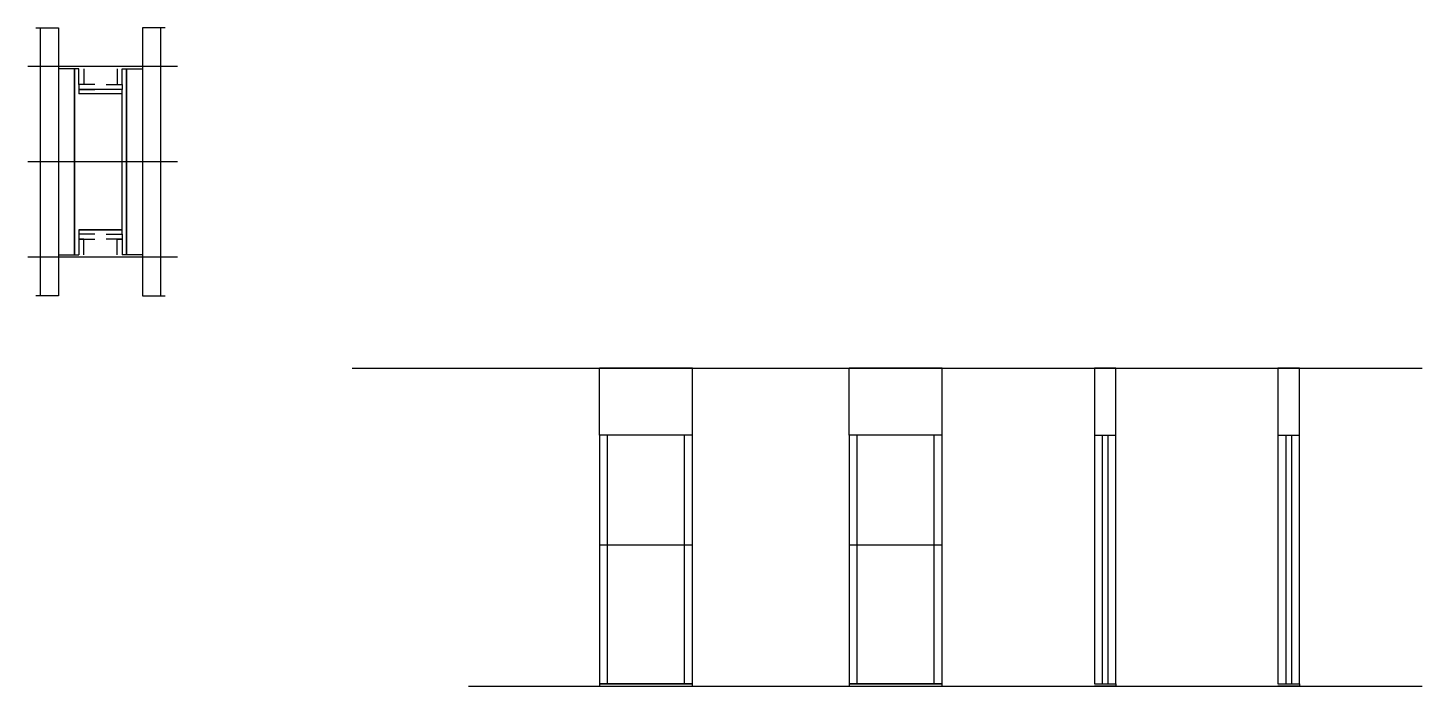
# Model space of a CAD drawing. Header units: metres. Extents: x 5903 to 7131, y 9820 to 10400.
import ezdxf

# ---------------------------------------------------------------- set-up
doc = ezdxf.new("R2010")
doc.units = ezdxf.units.M
for name, color, linetype in [('CHAPA', 7, 'Continuous'), ('COTA', 7, 'Continuous'), ('Hachura', 7, 'Continuous'), ('Madeira', 7, 'Continuous'), ('Nível', 7, 'Continuous'), ('Painéis', 7, 'Continuous'), ('Perfil Metálico', 7, 'Continuous'), ('SARR_2.2x7', 7, 'Continuous'), ('SARRAFO', 7, 'Continuous')]:
    doc.layers.add(name, color=color, linetype=linetype)

msp = doc.modelspace()

# ---------------------------------------------------------------- linework, layer by layer
at = {"layer": 'CHAPA', "color": 7, "lineweight": 25}
for points in [[(5948, 10364.1), (5944, 10364.1), (5944, 10200.1), (5948, 10200.1)], [(5948, 10364.1), (5944, 10364.1), (5944, 10200.1), (5948, 10200.1)], [(5986, 10364.1), (5990, 10364.1), (5990, 10200.1), (5986, 10200.1)], [(5986, 10364.1), (5990, 10364.1), (5990, 10200.1), (5986, 10200.1)], [(5986, 10342.1), (5986, 10345.7), (5948, 10345.7), (5948, 10342.1)], [(5986, 10342.1), (5986, 10345.7), (5948, 10345.7), (5948, 10342.1)], [(5986, 10218.5), (5986, 10222.1), (5948, 10222.1), (5948, 10218.5)], [(5986, 10218.5), (5986, 10222.1), (5948, 10222.1), (5948, 10218.5)]]:
    msp.add_lwpolyline(points, dxfattribs=at)
at = {"layer": 'COTA', "color": 7, "lineweight": 25}
for p, q in [((6488.3, 10100.4), (6406.3, 10100.4)), ((6406.3, 10041.4), (6406.3, 10100.4)), ((6488.3, 10041.4), (6488.3, 10100.4)), ((6708.1, 10100.4), (6626.1, 10100.4)), ((6626.1, 10041.4), (6626.1, 10100.4)), ((6708.1, 10041.4), (6708.1, 10100.4))]:
    msp.add_line(p, q, dxfattribs=at)
for points in [[(6861.1, 10041.4), (6861.1, 10100.4), (6842.1, 10100.4), (6842.1, 10041.4)], [(7022.8, 10041.4), (7022.8, 10100.4), (7003.8, 10100.4), (7003.8, 10041.4)]]:
    msp.add_lwpolyline(points, dxfattribs=at)
at = {"layer": 'Hachura', "color": 7, "lineweight": 25}
for p, q in [((6034.8, 10366.1), (5903, 10366.1)), ((6034.8, 10282.1), (5903, 10282.1)), ((6034.8, 10198.1), (5903, 10198.1))]:
    msp.add_line(p, q, dxfattribs=at)
at = {"layer": 'Madeira', "color": 7, "lineweight": 25}
for points in [[(5930, 10200.1), (5944, 10200.1), (5944, 10364.1), (5930, 10364.1)], [(6004, 10200.1), (5990, 10200.1), (5990, 10364.1), (6004, 10364.1)]]:
    msp.add_lwpolyline(points, dxfattribs=at)
at = {"layer": 'Nível', "color": 7, "lineweight": 25}
for p, q in [((6188.7, 10100.4), (7130.7, 10100.4)), ((6290.9, 9820.4), (7130.7, 9820.4))]:
    msp.add_line(p, q, dxfattribs=at)
at = {"layer": 'Painéis', "color": 7, "lineweight": 25}
for p, q in [((6406.3, 10041.4), (6406.3, 9820.4)), ((6488.3, 10041.4), (6406.3, 10041.4)), ((6488.3, 9820.4), (6488.3, 10041.4)), ((6626.1, 10041.4), (6626.1, 9820.4)), ((6708.1, 10041.4), (6626.1, 10041.4)), ((6708.1, 9820.4), (6708.1, 10041.4)), ((6842.1, 10041.4), (6842.1, 9822.4)), ((6842.1, 10041.4), (6861.1, 10041.4)), ((6861.1, 9822.4), (6861.1, 10041.4)), ((7003.8, 10041.4), (7003.8, 9822.4)), ((7003.8, 10041.4), (7022.8, 10041.4)), ((7022.8, 9822.4), (7022.8, 10041.4)), ((6488.3, 9944.4), (6406.3, 9944.4)), ((6708.1, 9944.4), (6626.1, 9944.4)), ((6406.3, 9822.4), (6488.3, 9822.4)), ((6626.1, 9822.4), (6708.1, 9822.4)), ((6842.1, 9822.4), (6861.1, 9822.4)), ((7003.8, 9822.4), (7022.8, 9822.4))]:
    msp.add_line(p, q, dxfattribs=at)
for points in [[(5948, 10222.1), (5986, 10222.1), (5986, 10342.1), (5948, 10342.1)], [(6488.3, 9822.4), (6406.3, 9822.4), (6406.3, 9820.4), (6488.3, 9820.4)], [(6708.1, 9822.4), (6626.1, 9822.4), (6626.1, 9820.4), (6708.1, 9820.4)], [(6842.1, 9822.4), (6861.1, 9822.4), (6861.1, 9820.4), (6842.1, 9820.4)], [(7003.8, 9822.4), (7022.8, 9822.4), (7022.8, 9820.4), (7003.8, 9820.4)]]:
    msp.add_lwpolyline(points, dxfattribs=at)
at = {"layer": 'Perfil Metálico', "color": 7, "lineweight": 25}
for points in [[(5910, 10400.1), (5930, 10400.1), (5930, 10164.1), (5910, 10164.1)], [(5926, 10164.1), (5914, 10164.1), (5914, 10400.1), (5926, 10400.1)], [(6024, 10400.1), (6004, 10400.1), (6004, 10164.1), (6024, 10164.1)], [(6008, 10164.1), (6020, 10164.1), (6020, 10400.1), (6008, 10400.1)]]:
    msp.add_lwpolyline(points, dxfattribs=at)
at = {"layer": 'SARR_2.2x7', "color": 7, "lineweight": 25}
for p, q in [((6413.3, 9944.4), (6413.3, 10041.4)), ((6481.3, 9944.4), (6481.3, 10041.4)), ((6633.1, 9944.4), (6633.1, 10041.4)), ((6701.1, 9944.4), (6701.1, 10041.4)), ((6849.1, 10041.4), (6849.1, 9822.4)), ((6854.1, 10041.4), (6854.1, 9822.4)), ((7010.8, 10041.4), (7010.8, 9822.4)), ((7015.8, 10041.4), (7015.8, 9822.4)), ((6413.3, 9822.4), (6413.3, 9944.4)), ((6481.3, 9822.4), (6481.3, 9944.4)), ((6633.1, 9822.4), (6633.1, 9944.4)), ((6701.1, 9822.4), (6701.1, 9944.4)), ((6413.3, 9822.4), (6413.3, 9822.4)), ((6481.3, 9822.4), (6481.3, 9822.4)), ((6633.1, 9822.4), (6633.1, 9822.4)), ((6701.1, 9822.4), (6701.1, 9822.4))]:
    msp.add_line(p, q, dxfattribs=at)
at = {"layer": 'SARRAFO', "color": 7, "lineweight": 25}
for points in [[(5952.4, 10364.1), (5952.4, 10350.1), (5948, 10350.1), (5948, 10364.1)], [(5981.6, 10364.1), (5981.6, 10350.1), (5986, 10350.1), (5986, 10364.1)], [(5962, 10350.1), (5948, 10350.1), (5948, 10345.7), (5962, 10345.7)], [(5972, 10350.1), (5986, 10350.1), (5986, 10345.7), (5972, 10345.7)], [(5962, 10218.5), (5948, 10218.5), (5948, 10214.1), (5962, 10214.1)], [(5972, 10218.5), (5986, 10218.5), (5986, 10214.1), (5972, 10214.1)], [(5952.4, 10200.1), (5952.4, 10214.1), (5948, 10214.1), (5948, 10200.1)], [(5981.6, 10200.1), (5981.6, 10214.1), (5986, 10214.1), (5986, 10200.1)]]:
    msp.add_lwpolyline(points, dxfattribs=at)

doc.saveas('drawing.dxf')
